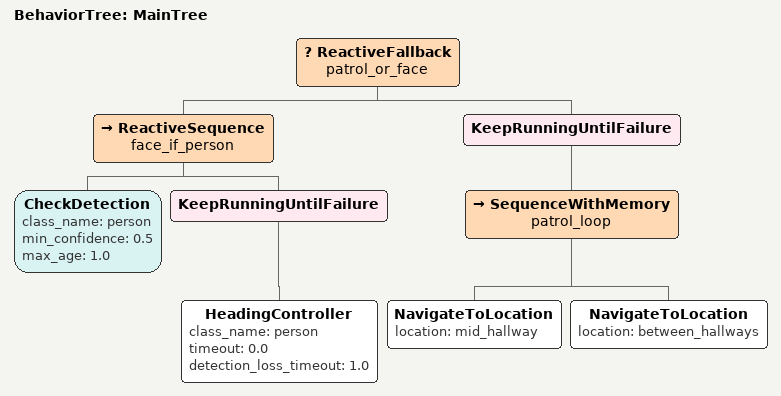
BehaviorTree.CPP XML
<?xml version="1.0"?>
<root BTCPP_format="4">
  <BehaviorTree ID="MainTree">
    <!-- Top-level: face person if visible, else patrol -->
    <ReactiveFallback name="patrol_or_face">

      <!-- Branch 1: Spot a person → stop and face them until they leave -->
      <ReactiveSequence name="face_if_person">
        <CheckDetection class_name="person" min_confidence="0.5" max_age="1.0"/>
        <KeepRunningUntilFailure>
          <HeadingController class_name="person" timeout="0.0" detection_loss_timeout="1.0"/>
        </KeepRunningUntilFailure>
      </ReactiveSequence>

      <!-- Branch 2: No person → patrol between mid_hallway and between_hallways -->
      <KeepRunningUntilFailure>
        <SequenceWithMemory name="patrol_loop">
          <NavigateToLocation location="mid_hallway"/>
          <NavigateToLocation location="between_hallways"/>
        </SequenceWithMemory>
      </KeepRunningUntilFailure>

    </ReactiveFallback>
  </BehaviorTree>

</root>
